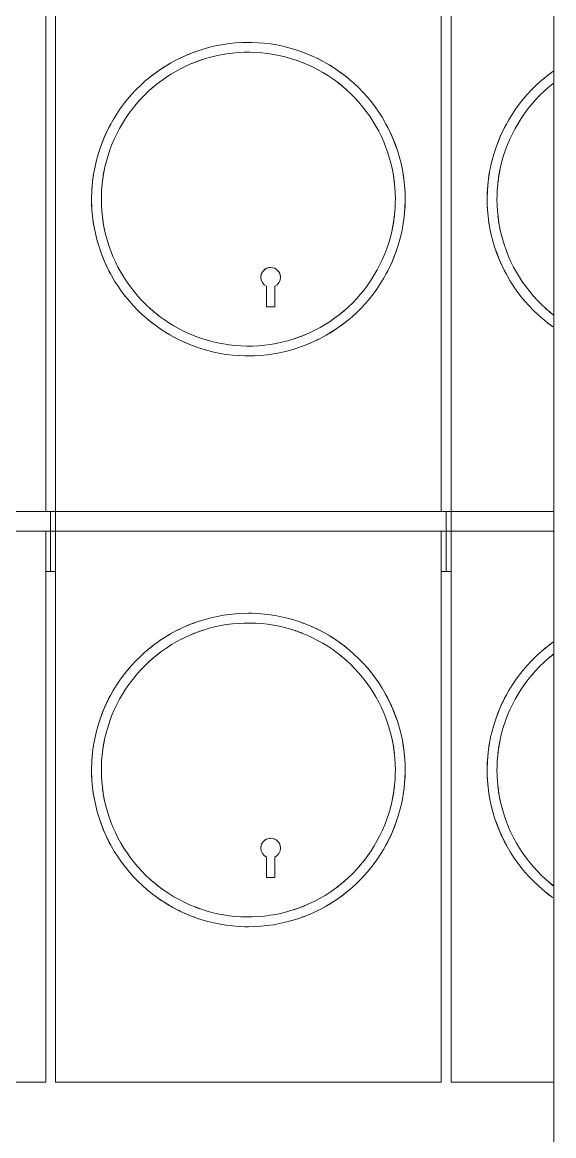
# Model space of a CAD drawing. Header units: metres. Extents: x -144 to 1000, y -717 to 29.
# Drawn here: x 224.268 to 224.613, y -655.211 to -654.489 of the extents above; entities that cross this region are included whole.
import ezdxf

# ---------------------------------------------------------------- set-up
doc = ezdxf.new("R2010")
doc.units = ezdxf.units.M
doc.layers.get('0').update_dxf_attribs({"color": 1})
doc.layers.add('A-WALL', color=4, linetype='Continuous', lineweight=9)
doc.layers.add('E-ELEC-FIXT', color=7, linetype='Continuous', lineweight=9)

# ---------------------------------------------------------------- blocks, each defined once
blk = doc.blocks.new('ololo')
at = {"layer": 'A-WALL'}
blk.add_line((224.61257, -652.46858), (224.61257, -655.76667), dxfattribs=at)
at = {"layer": 'E-ELEC-FIXT'}
for p, q in [((224.28334, -654.8061), (224.28334, -654.47499)), ((224.28969, -654.47499), (224.28969, -654.8061)), ((224.53969, -654.8061), (224.53969, -654.47499)), ((224.54604, -654.47499), (224.54604, -654.8061)), ((224.42653, -654.66014), (224.42653, -654.67132)), ((224.43176, -654.67132), (224.43176, -654.66014)), ((224.42653, -654.6734), (224.42653, -654.67132)), ((224.42653, -654.67132), (224.42653, -654.6734)), ((224.42653, -654.6734), (224.43176, -654.6734)), ((224.43176, -654.6734), (224.42653, -654.6734)), ((224.43176, -654.67132), (224.43176, -654.6734)), ((224.43176, -654.6734), (224.43176, -654.67132)), ((224.28651, -654.8061), (224.03334, -654.8061)), ((224.28651, -654.8061), (224.28969, -654.8061)), ((224.28651, -654.8188), (224.28651, -654.8061)), ((224.28969, -654.8188), (224.28969, -654.8061)), ((224.54286, -654.8061), (224.28969, -654.8061)), ((224.54286, -654.8061), (224.54604, -654.8061)), ((224.54286, -654.8188), (224.54286, -654.8061)), ((224.54604, -654.8188), (224.54604, -654.8061)), ((224.61257, -654.8061), (224.54604, -654.8061)), ((224.03334, -654.8188), (224.28651, -654.8188)), ((224.28334, -654.84495), (224.28334, -654.8188)), ((224.28969, -654.8188), (224.28651, -654.8188)), ((224.28651, -654.8188), (224.28651, -654.84495)), ((224.28969, -654.8188), (224.28969, -654.84495)), ((224.28969, -654.8188), (224.54286, -654.8188)), ((224.53969, -654.84495), (224.53969, -654.8188)), ((224.54604, -654.8188), (224.54286, -654.8188)), ((224.54286, -654.8188), (224.54286, -654.84495)), ((224.54604, -654.8188), (224.54604, -654.84495)), ((224.54604, -654.8188), (224.61257, -654.8188)), ((224.28651, -654.84495), (224.28334, -654.84495)), ((224.28334, -655.17606), (224.28334, -654.84495)), ((224.28969, -654.84495), (224.28651, -654.84495)), ((224.28969, -654.84495), (224.28969, -655.17606)), ((224.54286, -654.84495), (224.53969, -654.84495)), ((224.53969, -655.17606), (224.53969, -654.84495)), ((224.54604, -654.84495), (224.54286, -654.84495)), ((224.54604, -654.84495), (224.54604, -655.17606)), ((224.42653, -655.0301), (224.42653, -655.04128)), ((224.43176, -655.04128), (224.43176, -655.0301)), ((224.42653, -655.04336), (224.42653, -655.04128)), ((224.42653, -655.04128), (224.42653, -655.04336)), ((224.43176, -655.04128), (224.43176, -655.04336)), ((224.43176, -655.04336), (224.43176, -655.04128)), ((224.42653, -655.04336), (224.43176, -655.04336)), ((224.43176, -655.04336), (224.42653, -655.04336)), ((224.03334, -655.17606), (224.28334, -655.17606)), ((224.28969, -655.17606), (224.53969, -655.17606)), ((224.54604, -655.17606), (224.61257, -655.17606))]:
    blk.add_line(p, q, dxfattribs=at)
at = {"layer": 'E-ELEC-FIXT', "flags": 128}
for points in [[(224.41469, -654.50212), (224.41063, -654.5022), (224.40657, -654.50245), (224.40253, -654.50285), (224.3985, -654.50342), (224.3945, -654.50415), (224.39054, -654.50503), (224.38661, -654.50608), (224.38273, -654.50728), (224.3789, -654.50863), (224.37512, -654.51014), (224.37141, -654.5118), (224.36777, -654.5136), (224.36421, -654.51555), (224.36072, -654.51764), (224.35732, -654.51987), (224.35401, -654.52223), (224.3508, -654.52472), (224.3477, -654.52734), (224.34469, -654.53008), (224.34181, -654.53293), (224.33903, -654.53591), (224.33638, -654.53899), (224.33386, -654.54217), (224.33146, -654.54545), (224.3292, -654.54883), (224.32707, -654.55229), (224.32508, -654.55583), (224.32324, -654.55945), (224.32154, -654.56315), (224.31999, -654.5669), (224.3186, -654.57072), (224.31735, -654.57459), (224.31627, -654.57851), (224.31534, -654.58246), (224.31457, -654.58645), (224.31396, -654.59047), (224.31351, -654.59451), (224.31322, -654.59856), (224.3131, -654.60262), (224.31313, -654.60669), (224.31333, -654.61075), (224.31369, -654.61479), (224.31422, -654.61882), (224.3149, -654.62283), (224.31575, -654.6268), (224.31675, -654.63074), (224.31791, -654.63464), (224.31922, -654.63848), (224.32069, -654.64227), (224.3223, -654.646), (224.32407, -654.64966), (224.32598, -654.65325), (224.32803, -654.65676), (224.33022, -654.66018), (224.33255, -654.66351), (224.335, -654.66675), (224.33759, -654.66989), (224.34029, -654.67292), (224.34312, -654.67584), (224.34606, -654.67864), (224.34911, -654.68132), (224.35227, -654.68388), (224.35552, -654.68632), (224.35887, -654.68862), (224.36231, -654.69078), (224.36584, -654.6928), (224.36944, -654.69469), (224.37311, -654.69642), (224.37685, -654.69801), (224.38065, -654.69945), (224.38451, -654.70073), (224.38841, -654.70186), (224.39236, -654.70284), (224.39634, -654.70365), (224.40035, -654.7043), (224.40439, -654.7048), (224.40844, -654.70513), (224.4125, -654.7053), (224.41469, -654.70532)], [(224.41469, -654.70532), (224.41875, -654.70524), (224.42281, -654.705), (224.42685, -654.70459), (224.43088, -654.70402), (224.43487, -654.70329), (224.43884, -654.70241), (224.44277, -654.70136), (224.44665, -654.70016), (224.45048, -654.69881), (224.45425, -654.6973), (224.45796, -654.69564), (224.46161, -654.69384), (224.46517, -654.69189), (224.46866, -654.6898), (224.47206, -654.68757), (224.47536, -654.68521), (224.47857, -654.68272), (224.48168, -654.6801), (224.48468, -654.67736), (224.48757, -654.67451), (224.49034, -654.67153), (224.493, -654.66845), (224.49552, -654.66527), (224.49792, -654.66199), (224.50018, -654.65861), (224.50231, -654.65515), (224.5043, -654.65161), (224.50614, -654.64799), (224.50784, -654.64429), (224.50938, -654.64054), (224.51078, -654.63672), (224.51202, -654.63285), (224.51311, -654.62893), (224.51404, -654.62498), (224.51481, -654.62099), (224.51542, -654.61697), (224.51587, -654.61293), (224.51616, -654.60888), (224.51628, -654.60482), (224.51625, -654.60075), (224.51605, -654.59669), (224.51568, -654.59265), (224.51516, -654.58862), (224.51448, -654.58461), (224.51363, -654.58064), (224.51263, -654.5767), (224.51147, -654.5728), (224.51016, -654.56896), (224.50869, -654.56517), (224.50707, -654.56144), (224.50531, -654.55778), (224.5034, -654.55419), (224.50135, -654.55068), (224.49916, -654.54726), (224.49683, -654.54393), (224.49438, -654.54069), (224.49179, -654.53756), (224.48908, -654.53452), (224.48626, -654.53161), (224.48332, -654.5288), (224.48027, -654.52612), (224.47711, -654.52356), (224.47385, -654.52112), (224.4705, -654.51882), (224.46706, -654.51666), (224.46354, -654.51464), (224.45994, -654.51275), (224.45627, -654.51102), (224.45252, -654.50943), (224.44872, -654.50799), (224.44487, -654.50671), (224.44096, -654.50558), (224.43702, -654.5046), (224.43304, -654.50379), (224.42903, -654.50314), (224.42499, -654.50264), (224.42094, -654.50231), (224.41688, -654.50214), (224.41469, -654.50212)], [(224.50994, -654.60372), (224.50986, -654.59991), (224.50963, -654.59611), (224.50925, -654.59232), (224.50872, -654.58855), (224.50804, -654.5848), (224.50721, -654.58108), (224.50623, -654.5774), (224.5051, -654.57376), (224.50383, -654.57017), (224.50242, -654.56663), (224.50087, -654.56315), (224.49918, -654.55974), (224.49735, -654.55639), (224.49539, -654.55312), (224.4933, -654.54994), (224.49109, -654.54684), (224.48875, -654.54383), (224.4863, -654.54091), (224.48373, -654.5381), (224.48105, -654.53539), (224.47826, -654.53279), (224.47538, -654.53031), (224.47239, -654.52794), (224.46932, -654.52569), (224.46615, -654.52357), (224.46291, -654.52158), (224.45958, -654.51971), (224.45619, -654.51799), (224.45273, -654.51639), (224.4492, -654.51494), (224.44563, -654.51363), (224.442, -654.51247), (224.43833, -654.51145), (224.43462, -654.51058), (224.43088, -654.50986), (224.42711, -654.50928), (224.42333, -654.50886), (224.41953, -654.50859), (224.41572, -654.50848), (224.41191, -654.50851), (224.4081, -654.5087), (224.40431, -654.50904), (224.40053, -654.50953), (224.39677, -654.51017), (224.39305, -654.51096), (224.38936, -654.5119), (224.3857, -654.51299), (224.3821, -654.51422), (224.37855, -654.51559), (224.37505, -654.51711), (224.37162, -654.51876), (224.36826, -654.52055), (224.36497, -654.52248), (224.36176, -654.52453), (224.35863, -654.52671), (224.3556, -654.52901), (224.35266, -654.53144), (224.34982, -654.53398), (224.34708, -654.53662), (224.34445, -654.53938), (224.34194, -654.54224), (224.33954, -654.5452), (224.33726, -654.54825), (224.3351, -654.55139), (224.33307, -654.55462), (224.33117, -654.55792), (224.32941, -654.5613), (224.32778, -654.56474), (224.32629, -654.56825), (224.32494, -654.57181), (224.32374, -654.57543), (224.32268, -654.57909), (224.32177, -654.58279), (224.32101, -654.58652), (224.32039, -654.59028), (224.31993, -654.59406), (224.31962, -654.59786), (224.31946, -654.60166), (224.31944, -654.60372)], [(224.61257, -654.52065), (224.61036, -654.52223), (224.60715, -654.52472), (224.60405, -654.52734), (224.60104, -654.53008), (224.59816, -654.53293), (224.59538, -654.53591), (224.59273, -654.53899), (224.59021, -654.54217), (224.58781, -654.54545), (224.58555, -654.54883), (224.58342, -654.55229), (224.58143, -654.55583), (224.57959, -654.55945), (224.57789, -654.56315), (224.57634, -654.5669), (224.57495, -654.57072), (224.5737, -654.57459), (224.57262, -654.57851), (224.57169, -654.58246), (224.57092, -654.58645), (224.57031, -654.59047), (224.56986, -654.59451), (224.56957, -654.59856), (224.56945, -654.60262), (224.56948, -654.60669), (224.56968, -654.61075), (224.57004, -654.61479), (224.57057, -654.61882), (224.57125, -654.62283), (224.5721, -654.6268), (224.5731, -654.63074), (224.57426, -654.63464), (224.57557, -654.63848), (224.57704, -654.64227), (224.57865, -654.646), (224.58042, -654.64966), (224.58233, -654.65325), (224.58438, -654.65676), (224.58657, -654.66018), (224.5889, -654.66351), (224.59135, -654.66675), (224.59394, -654.66989), (224.59664, -654.67292), (224.59947, -654.67584), (224.60241, -654.67864), (224.60546, -654.68132), (224.60862, -654.68388), (224.61187, -654.68632)], [(224.61195, -654.52901), (224.60901, -654.53144), (224.60617, -654.53398), (224.60343, -654.53662), (224.6008, -654.53938), (224.59829, -654.54224), (224.59589, -654.5452), (224.59361, -654.54825), (224.59145, -654.55139), (224.58942, -654.55462), (224.58752, -654.55792), (224.58576, -654.5613), (224.58413, -654.56474), (224.58264, -654.56825), (224.58129, -654.57181), (224.58009, -654.57543), (224.57903, -654.57909), (224.57812, -654.58279), (224.57736, -654.58652), (224.57674, -654.59028), (224.57628, -654.59406), (224.57597, -654.59786), (224.57581, -654.60166), (224.57579, -654.60372)], [(224.31944, -654.60372), (224.31952, -654.60753), (224.31974, -654.61133), (224.32012, -654.61512), (224.32066, -654.6189), (224.32134, -654.62264), (224.32217, -654.62636), (224.32315, -654.63004), (224.32427, -654.63368), (224.32554, -654.63727), (224.32696, -654.64081), (224.32851, -654.64429), (224.3302, -654.6477), (224.33203, -654.65105), (224.33399, -654.65432), (224.33608, -654.6575), (224.33829, -654.6606), (224.34063, -654.66361), (224.34308, -654.66653), (224.34565, -654.66934), (224.34833, -654.67205), (224.35111, -654.67465), (224.354, -654.67713), (224.35698, -654.6795), (224.36006, -654.68175), (224.36323, -654.68387), (224.36647, -654.68586), (224.3698, -654.68773), (224.37319, -654.68945), (224.37665, -654.69105), (224.38017, -654.6925), (224.38375, -654.69381), (224.38738, -654.69497), (224.39105, -654.69599), (224.39476, -654.69686), (224.3985, -654.69758), (224.40227, -654.69816), (224.40605, -654.69858), (224.40985, -654.69885), (224.41366, -654.69896), (224.41747, -654.69893), (224.42128, -654.69874), (224.42507, -654.6984), (224.42885, -654.69791), (224.4326, -654.69727), (224.43633, -654.69648), (224.44002, -654.69554), (224.44367, -654.69445), (224.44728, -654.69322), (224.45083, -654.69185), (224.45433, -654.69033), (224.45776, -654.68868), (224.46112, -654.68689), (224.46441, -654.68496), (224.46762, -654.68291), (224.47074, -654.68073), (224.47378, -654.67843), (224.47672, -654.676), (224.47956, -654.67347), (224.4823, -654.67082), (224.48493, -654.66806), (224.48744, -654.6652), (224.48984, -654.66224), (224.49212, -654.65919), (224.49428, -654.65605), (224.49631, -654.65282), (224.49821, -654.64952), (224.49997, -654.64614), (224.5016, -654.6427), (224.50309, -654.63919), (224.50444, -654.63563), (224.50564, -654.63201), (224.5067, -654.62835), (224.50761, -654.62465), (224.50837, -654.62092), (224.50899, -654.61716), (224.50945, -654.61338), (224.50976, -654.60958), (224.50992, -654.60578), (224.50994, -654.60372)], [(224.57579, -654.60372), (224.57587, -654.60753), (224.57609, -654.61133), (224.57647, -654.61512), (224.57701, -654.6189), (224.57769, -654.62264), (224.57852, -654.62636), (224.5795, -654.63004), (224.58062, -654.63368), (224.58189, -654.63727), (224.58331, -654.64081), (224.58486, -654.64429), (224.58655, -654.6477), (224.58838, -654.65105), (224.59034, -654.65432), (224.59243, -654.6575), (224.59464, -654.6606), (224.59698, -654.66361), (224.59943, -654.66653), (224.602, -654.66934), (224.60468, -654.67205), (224.60746, -654.67465), (224.61035, -654.67713), (224.61257, -654.67889)], [(224.41469, -654.87208), (224.41063, -654.87216), (224.40657, -654.87241), (224.40253, -654.87281), (224.3985, -654.87338), (224.3945, -654.87411), (224.39054, -654.87499), (224.38661, -654.87604), (224.38273, -654.87724), (224.3789, -654.87859), (224.37512, -654.8801), (224.37141, -654.88176), (224.36777, -654.88356), (224.36421, -654.88551), (224.36072, -654.8876), (224.35732, -654.88983), (224.35401, -654.89219), (224.3508, -654.89468), (224.3477, -654.8973), (224.34469, -654.90004), (224.34181, -654.90289), (224.33903, -654.90587), (224.33638, -654.90895), (224.33386, -654.91213), (224.33146, -654.91541), (224.3292, -654.91879), (224.32707, -654.92225), (224.32508, -654.92579), (224.32324, -654.92941), (224.32154, -654.93311), (224.31999, -654.93686), (224.3186, -654.94068), (224.31735, -654.94455), (224.31627, -654.94847), (224.31534, -654.95242), (224.31457, -654.95641), (224.31396, -654.96043), (224.31351, -654.96447), (224.31322, -654.96852), (224.3131, -654.97258), (224.31313, -654.97665), (224.31333, -654.98071), (224.31369, -654.98475), (224.31422, -654.98878), (224.3149, -654.99279), (224.31575, -654.99676), (224.31675, -655.0007), (224.31791, -655.0046), (224.31922, -655.00844), (224.32069, -655.01223), (224.3223, -655.01596), (224.32407, -655.01962), (224.32598, -655.02321), (224.32803, -655.02672), (224.33022, -655.03014), (224.33255, -655.03347), (224.335, -655.03671), (224.33759, -655.03985), (224.34029, -655.04288), (224.34312, -655.0458), (224.34606, -655.0486), (224.34911, -655.05128), (224.35227, -655.05384), (224.35552, -655.05628), (224.35887, -655.05858), (224.36231, -655.06074), (224.36584, -655.06276), (224.36944, -655.06465), (224.37311, -655.06638), (224.37685, -655.06797), (224.38065, -655.06941), (224.38451, -655.07069), (224.38841, -655.07182), (224.39236, -655.0728), (224.39634, -655.07361), (224.40035, -655.07426), (224.40439, -655.07476), (224.40844, -655.07509), (224.4125, -655.07526), (224.41469, -655.07528)], [(224.41469, -655.07528), (224.41875, -655.0752), (224.42281, -655.07496), (224.42685, -655.07455), (224.43088, -655.07398), (224.43487, -655.07325), (224.43884, -655.07237), (224.44277, -655.07132), (224.44665, -655.07012), (224.45048, -655.06877), (224.45425, -655.06726), (224.45796, -655.0656), (224.46161, -655.0638), (224.46517, -655.06185), (224.46866, -655.05976), (224.47206, -655.05753), (224.47536, -655.05517), (224.47857, -655.05268), (224.48168, -655.05006), (224.48468, -655.04732), (224.48757, -655.04447), (224.49034, -655.04149), (224.493, -655.03841), (224.49552, -655.03523), (224.49792, -655.03195), (224.50018, -655.02857), (224.50231, -655.02511), (224.5043, -655.02157), (224.50614, -655.01795), (224.50784, -655.01425), (224.50938, -655.0105), (224.51078, -655.00668), (224.51202, -655.00281), (224.51311, -654.99889), (224.51404, -654.99494), (224.51481, -654.99095), (224.51542, -654.98693), (224.51587, -654.98289), (224.51616, -654.97884), (224.51628, -654.97478), (224.51625, -654.97071), (224.51605, -654.96665), (224.51568, -654.96261), (224.51516, -654.95858), (224.51448, -654.95457), (224.51363, -654.9506), (224.51263, -654.94666), (224.51147, -654.94276), (224.51016, -654.93892), (224.50869, -654.93513), (224.50707, -654.9314), (224.50531, -654.92774), (224.5034, -654.92415), (224.50135, -654.92064), (224.49916, -654.91722), (224.49683, -654.91389), (224.49438, -654.91065), (224.49179, -654.90752), (224.48908, -654.90448), (224.48626, -654.90157), (224.48332, -654.89876), (224.48027, -654.89608), (224.47711, -654.89352), (224.47385, -654.89108), (224.4705, -654.88878), (224.46706, -654.88662), (224.46354, -654.8846), (224.45994, -654.88271), (224.45627, -654.88098), (224.45252, -654.87939), (224.44872, -654.87795), (224.44487, -654.87667), (224.44096, -654.87554), (224.43702, -654.87456), (224.43304, -654.87375), (224.42903, -654.8731), (224.42499, -654.8726), (224.42094, -654.87227), (224.41688, -654.8721), (224.41469, -654.87208)], [(224.50994, -654.97368), (224.50986, -654.96987), (224.50963, -654.96607), (224.50925, -654.96228), (224.50872, -654.95851), (224.50804, -654.95476), (224.50721, -654.95104), (224.50623, -654.94736), (224.5051, -654.94372), (224.50383, -654.94013), (224.50242, -654.93659), (224.50087, -654.93311), (224.49918, -654.9297), (224.49735, -654.92635), (224.49539, -654.92308), (224.4933, -654.9199), (224.49109, -654.9168), (224.48875, -654.91379), (224.4863, -654.91087), (224.48373, -654.90806), (224.48105, -654.90535), (224.47826, -654.90275), (224.47538, -654.90027), (224.47239, -654.8979), (224.46932, -654.89565), (224.46615, -654.89353), (224.46291, -654.89154), (224.45958, -654.88967), (224.45619, -654.88795), (224.45273, -654.88635), (224.4492, -654.8849), (224.44563, -654.88359), (224.442, -654.88243), (224.43833, -654.88141), (224.43462, -654.88054), (224.43088, -654.87982), (224.42711, -654.87924), (224.42333, -654.87882), (224.41953, -654.87855), (224.41572, -654.87844), (224.41191, -654.87847), (224.4081, -654.87866), (224.40431, -654.879), (224.40053, -654.87949), (224.39677, -654.88013), (224.39305, -654.88092), (224.38936, -654.88186), (224.3857, -654.88295), (224.3821, -654.88418), (224.37855, -654.88555), (224.37505, -654.88707), (224.37162, -654.88872), (224.36826, -654.89051), (224.36497, -654.89244), (224.36176, -654.89449), (224.35863, -654.89667), (224.3556, -654.89897), (224.35266, -654.9014), (224.34982, -654.90394), (224.34708, -654.90659), (224.34445, -654.90934), (224.34194, -654.9122), (224.33954, -654.91516), (224.33726, -654.91821), (224.3351, -654.92135), (224.33307, -654.92458), (224.33117, -654.92788), (224.32941, -654.93126), (224.32778, -654.9347), (224.32629, -654.93821), (224.32494, -654.94177), (224.32374, -654.94539), (224.32268, -654.94905), (224.32177, -654.95275), (224.32101, -654.95648), (224.32039, -654.96024), (224.31993, -654.96402), (224.31962, -654.96782), (224.31946, -654.97162), (224.31944, -654.97368)], [(224.61257, -654.89061), (224.61036, -654.89219), (224.60715, -654.89468), (224.60405, -654.8973), (224.60104, -654.90004), (224.59816, -654.90289), (224.59538, -654.90587), (224.59273, -654.90895), (224.59021, -654.91213), (224.58781, -654.91541), (224.58555, -654.91879), (224.58342, -654.92225), (224.58143, -654.92579), (224.57959, -654.92941), (224.57789, -654.93311), (224.57634, -654.93686), (224.57495, -654.94068), (224.5737, -654.94455), (224.57262, -654.94847), (224.57169, -654.95242), (224.57092, -654.95641), (224.57031, -654.96043), (224.56986, -654.96447), (224.56957, -654.96852), (224.56945, -654.97258), (224.56948, -654.97665), (224.56968, -654.98071), (224.57004, -654.98475), (224.57057, -654.98878), (224.57125, -654.99279), (224.5721, -654.99676), (224.5731, -655.0007), (224.57426, -655.0046), (224.57557, -655.00844), (224.57704, -655.01223), (224.57865, -655.01596), (224.58042, -655.01962), (224.58233, -655.02321), (224.58438, -655.02672), (224.58657, -655.03014), (224.5889, -655.03347), (224.59135, -655.03671), (224.59394, -655.03985), (224.59664, -655.04288), (224.59947, -655.0458), (224.60241, -655.0486), (224.60546, -655.05128), (224.60862, -655.05384), (224.61187, -655.05628)], [(224.61195, -654.89897), (224.60901, -654.9014), (224.60617, -654.90394), (224.60343, -654.90659), (224.6008, -654.90934), (224.59829, -654.9122), (224.59589, -654.91516), (224.59361, -654.91821), (224.59145, -654.92135), (224.58942, -654.92458), (224.58752, -654.92788), (224.58576, -654.93126), (224.58413, -654.9347), (224.58264, -654.93821), (224.58129, -654.94177), (224.58009, -654.94539), (224.57903, -654.94905), (224.57812, -654.95275), (224.57736, -654.95648), (224.57674, -654.96024), (224.57628, -654.96402), (224.57597, -654.96782), (224.57581, -654.97162), (224.57579, -654.97368)], [(224.31944, -654.97368), (224.31952, -654.97749), (224.31974, -654.98129), (224.32012, -654.98508), (224.32066, -654.98886), (224.32134, -654.9926), (224.32217, -654.99632), (224.32315, -655), (224.32427, -655.00364), (224.32554, -655.00723), (224.32696, -655.01077), (224.32851, -655.01425), (224.3302, -655.01766), (224.33203, -655.02101), (224.33399, -655.02428), (224.33608, -655.02746), (224.33829, -655.03056), (224.34063, -655.03357), (224.34308, -655.03649), (224.34565, -655.0393), (224.34833, -655.04201), (224.35111, -655.04461), (224.354, -655.04709), (224.35698, -655.04946), (224.36006, -655.05171), (224.36323, -655.05383), (224.36647, -655.05582), (224.3698, -655.05769), (224.37319, -655.05941), (224.37665, -655.06101), (224.38017, -655.06246), (224.38375, -655.06377), (224.38738, -655.06493), (224.39105, -655.06595), (224.39476, -655.06682), (224.3985, -655.06754), (224.40227, -655.06812), (224.40605, -655.06854), (224.40985, -655.06881), (224.41366, -655.06892), (224.41747, -655.06889), (224.42128, -655.0687), (224.42507, -655.06836), (224.42885, -655.06787), (224.4326, -655.06723), (224.43633, -655.06644), (224.44002, -655.0655), (224.44367, -655.06441), (224.44728, -655.06318), (224.45083, -655.06181), (224.45433, -655.06029), (224.45776, -655.05864), (224.46112, -655.05685), (224.46441, -655.05492), (224.46762, -655.05287), (224.47074, -655.05069), (224.47378, -655.04839), (224.47672, -655.04596), (224.47956, -655.04343), (224.4823, -655.04078), (224.48493, -655.03802), (224.48744, -655.03516), (224.48984, -655.0322), (224.49212, -655.02915), (224.49428, -655.02601), (224.49631, -655.02278), (224.49821, -655.01948), (224.49997, -655.0161), (224.5016, -655.01266), (224.50309, -655.00915), (224.50444, -655.00559), (224.50564, -655.00197), (224.5067, -654.99831), (224.50761, -654.99461), (224.50837, -654.99088), (224.50899, -654.98712), (224.50945, -654.98334), (224.50976, -654.97954), (224.50992, -654.97574), (224.50994, -654.97368)], [(224.57579, -654.97368), (224.57587, -654.97749), (224.57609, -654.98129), (224.57647, -654.98508), (224.57701, -654.98886), (224.57769, -654.9926), (224.57852, -654.99632), (224.5795, -655), (224.58062, -655.00364), (224.58189, -655.00723), (224.58331, -655.01077), (224.58486, -655.01425), (224.58655, -655.01766), (224.58838, -655.02101), (224.59034, -655.02428), (224.59243, -655.02746), (224.59464, -655.03056), (224.59698, -655.03357), (224.59943, -655.03649), (224.602, -655.0393), (224.60468, -655.04201), (224.60746, -655.04461), (224.61035, -655.04709), (224.61257, -655.04885)]]:
    blk.add_lwpolyline(points, dxfattribs=at)
at = {"layer": 'E-ELEC-FIXT'}
for centre, radius, start, end in [((224.41469, -654.60372), 0.1016, 110, 130), ((224.41469, -654.60372), 0.09525, 108.10812, 112.72163), ((224.41469, -654.60372), 0.09525, 68.43065, 71.431), ((224.41469, -654.60372), 0.1016, 50, 70), ((224.67104, -654.60372), 0.1016, 125.52598, 130), ((224.41469, -654.60372), 0.09525, 127.00336, 131.75714), ((224.41469, -654.60372), 0.09525, 47.97699, 53.35458), ((224.67104, -654.60372), 0.09525, 128.07725, 131.75714), ((224.41469, -654.60372), 0.1016, 150, 160.9701), ((224.41469, -654.60372), 0.1016, 19.0299, 30), ((224.67104, -654.60372), 0.1016, 150, 160.9701), ((224.41469, -654.60372), 0.1016, 170, 190), ((224.41469, -654.60372), 0.09525, 167.97699, 173.35458), ((224.41469, -654.60372), 0.09525, 6.64542, 12.02301), ((224.41469, -654.60372), 0.1016, 350, 10), ((224.67104, -654.60372), 0.1016, 170, 190), ((224.67104, -654.60372), 0.09525, 167.97699, 173.35458), ((224.41469, -654.60372), 0.09525, 186.64542, 192.02301), ((224.41469, -654.60372), 0.09525, 347.97699, 353.35458), ((224.67104, -654.60372), 0.09525, 186.64542, 192.02301), ((224.41469, -654.60372), 0.1016, 199.0299, 210), ((224.41469, -654.60372), 0.1016, 330, 340.9701), ((224.67104, -654.60372), 0.1016, 199.0299, 210), ((224.42914, -654.65435), 0.00635, 0, 180), ((224.42914, -654.65435), 0.00635, 60, 135), ((224.42914, -654.65435), 0.00635, 165, 180), ((224.42914, -654.65435), 0.00635, 180, 245.69722), ((224.42914, -654.65435), 0.00635, 180, 245.69722), ((224.42914, -654.65435), 0.00635, 294.30278, 0), ((224.42914, -654.65435), 0.00635, 294.30278, 0), ((224.42914, -654.65435), 0.00635, 0, 15), ((224.41469, -654.60372), 0.09525, 227.97699, 233.35458), ((224.41469, -654.60372), 0.09525, 307.00336, 311.75714), ((224.67104, -654.60372), 0.09525, 227.97699, 231.92275), ((224.41469, -654.60372), 0.1016, 230, 250), ((224.41469, -654.60372), 0.1016, 290, 310), ((224.67104, -654.60372), 0.1016, 230, 234.47402), ((224.41469, -654.60372), 0.09525, 248.43065, 251.431), ((224.41469, -654.60372), 0.09525, 288.10812, 292.72163), ((224.41469, -654.97368), 0.1016, 110, 130), ((224.41469, -654.97368), 0.09525, 108.10812, 112.72163), ((224.41469, -654.97368), 0.1016, 50, 70), ((224.41469, -654.97368), 0.09525, 68.43065, 71.431), ((224.41469, -654.97368), 0.09525, 127.00336, 131.75714), ((224.41469, -654.97368), 0.09525, 47.97699, 53.35458), ((224.67104, -654.97368), 0.1016, 125.52598, 130), ((224.67104, -654.97368), 0.09525, 128.07725, 131.75714), ((224.41469, -654.97368), 0.1016, 150, 160.9701), ((224.41469, -654.97368), 0.1016, 19.0299, 30), ((224.67104, -654.97368), 0.1016, 150, 160.9701), ((224.41469, -654.97368), 0.09525, 167.97699, 173.35458), ((224.41469, -654.97368), 0.09525, 6.64542, 12.02301), ((224.67104, -654.97368), 0.09525, 167.97699, 173.35458), ((224.41469, -654.97368), 0.1016, 170, 190), ((224.41469, -654.97368), 0.1016, 350, 10), ((224.67104, -654.97368), 0.1016, 170, 190), ((224.41469, -654.97368), 0.09525, 186.64542, 192.02301), ((224.41469, -654.97368), 0.09525, 347.97699, 353.35458), ((224.67104, -654.97368), 0.09525, 186.64542, 192.02301), ((224.41469, -654.97368), 0.1016, 199.0299, 210), ((224.41469, -654.97368), 0.1016, 330, 340.9701), ((224.67104, -654.97368), 0.1016, 199.0299, 210), ((224.42914, -655.02431), 0.00635, 0, 180), ((224.42914, -655.02431), 0.00635, 60, 135), ((224.42914, -655.02431), 0.00635, 165, 180), ((224.42914, -655.02431), 0.00635, 180, 245.69722), ((224.42914, -655.02431), 0.00635, 180, 245.69722), ((224.42914, -655.02431), 0.00635, 294.30278, 0), ((224.42914, -655.02431), 0.00635, 294.30278, 0), ((224.42914, -655.02431), 0.00635, 0, 15), ((224.41469, -654.97368), 0.09525, 227.97699, 233.35458), ((224.41469, -654.97368), 0.09525, 307.00336, 311.75714), ((224.67104, -654.97368), 0.09525, 227.97699, 231.92275), ((224.41469, -654.97368), 0.1016, 230, 250), ((224.41469, -654.97368), 0.1016, 290, 310), ((224.67104, -654.97368), 0.1016, 230, 234.47402), ((224.41469, -654.97368), 0.09525, 248.43065, 251.431), ((224.41469, -654.97368), 0.09525, 288.10812, 292.72163)]:
    blk.add_arc(centre, radius, start, end, dxfattribs=at)

msp = doc.modelspace()

# ---------------------------------------------------------------- block references
at = {"color": 3}
msp.add_blockref('ololo', (0, 0), dxfattribs=at)

doc.saveas('drawing.dxf')
